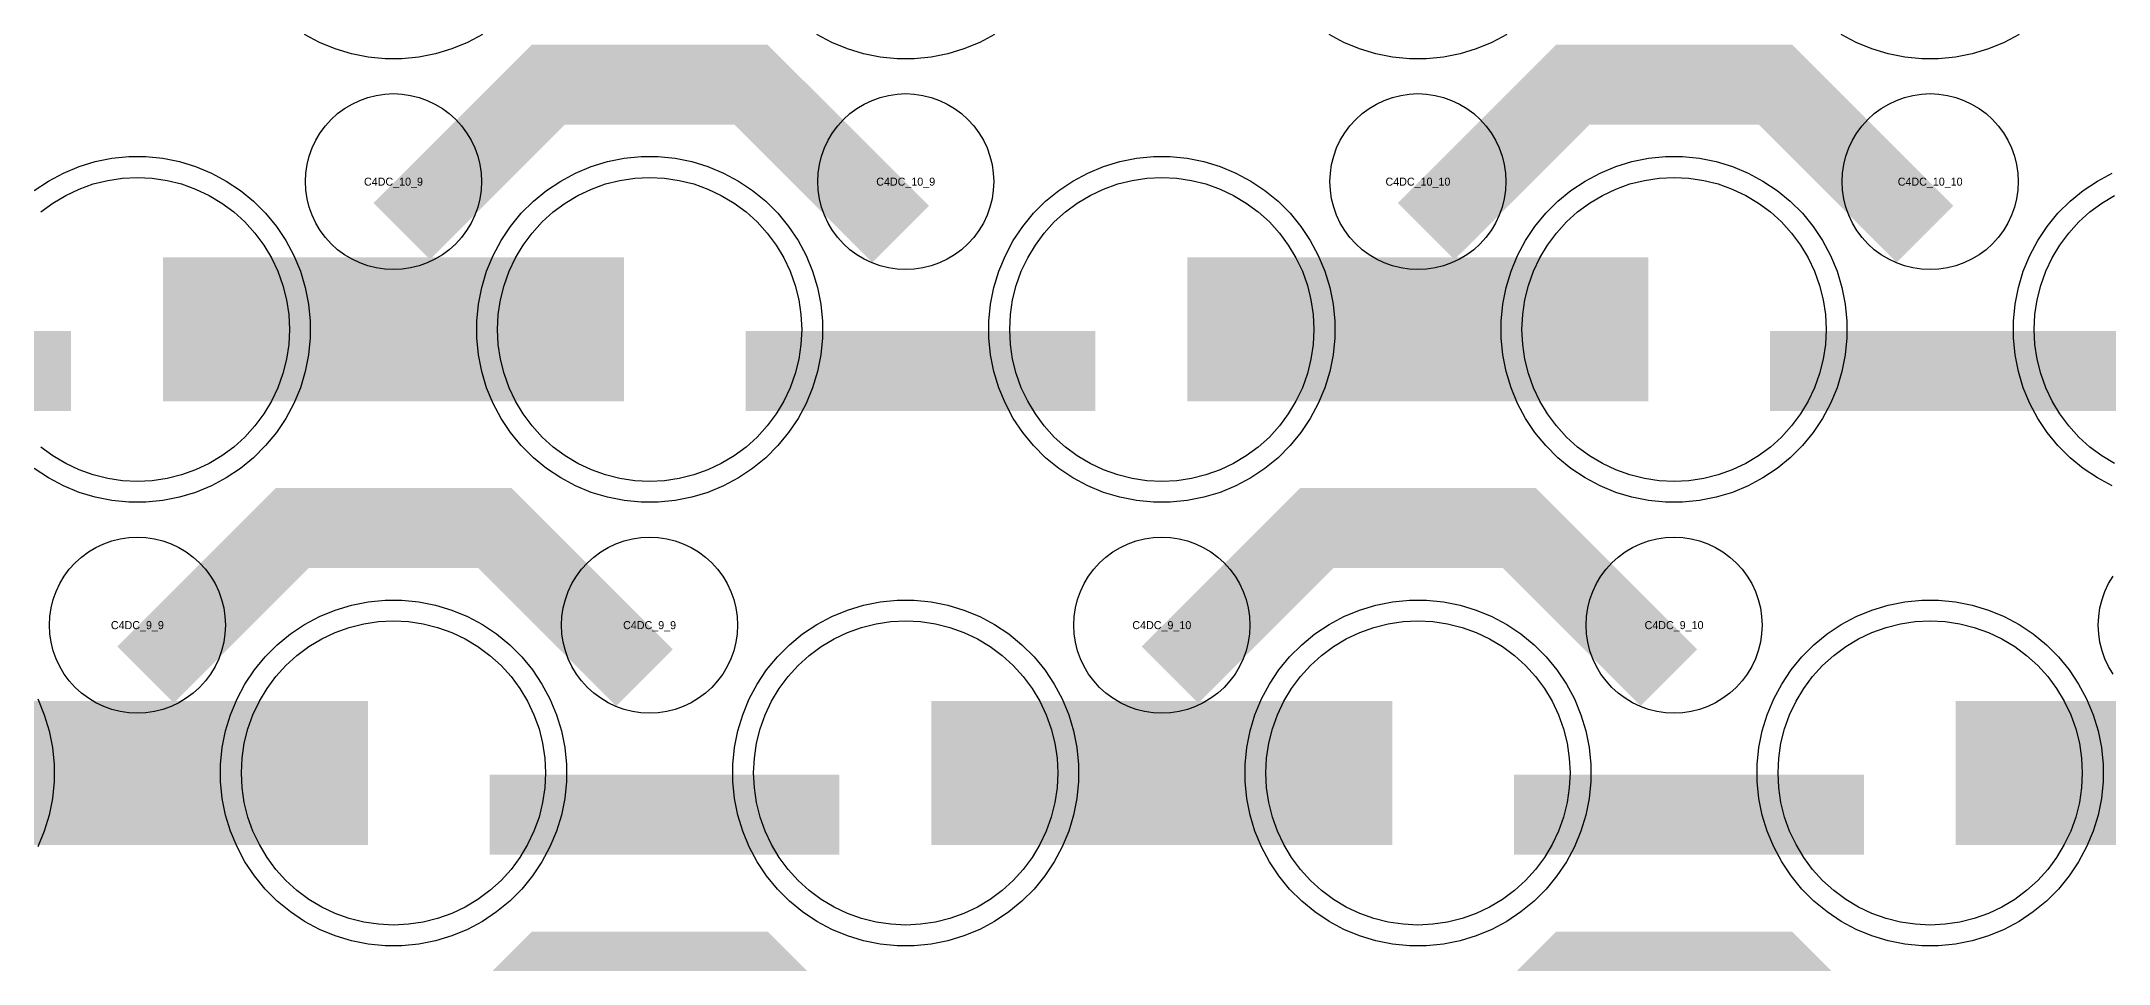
# Model space of a CAD drawing. Extents: x -11880 to 11880, y -14992 to 14992.
# Drawn here: x -9150 to -8504, y -13652 to -13364 of the extents above; entities that cross this region are included whole.
import ezdxf
from ezdxf.enums import TextEntityAlignment as Align

# ---------------------------------------------------------------- set-up
doc = ezdxf.new("R2010")
doc.units = 0
doc.header["$MEASUREMENT"] = 0
for name, color, linetype in [('GDS_775_DT_237', 138, 'CONTINUOUS'), ('RDL1_FS', 34, 'CONTINUOUS'), ('RDL_BS', 160, 'CONTINUOUS')]:
    doc.layers.add(name, color=color, linetype=linetype)

msp = doc.modelspace()

# ---------------------------------------------------------------- linework, layer by layer
at = {"layer": 'RDL1_FS'}
for points in [[(-9150.14, -13417.201), (-9146.395, -13414.423), (-9142.395, -13412.025), (-9138.181, -13410.033), (-9133.791, -13408.461), (-9129.268, -13407.329), (-9124.657, -13406.645), (-9120, -13406.416), (-9115.343, -13406.645), (-9110.732, -13407.329), (-9106.209, -13408.461), (-9101.819, -13410.033), (-9097.605, -13412.025), (-9093.605, -13414.423), (-9089.86, -13417.201), (-9086.406, -13420.331), (-9083.276, -13423.785), (-9080.498, -13427.53), (-9078.1, -13431.53), (-9076.108, -13435.744), (-9074.536, -13440.134), (-9073.404, -13444.657), (-9072.72, -13449.268), (-9072.491, -13453.925), (-9072.72, -13458.582), (-9073.404, -13463.193), (-9074.536, -13467.716), (-9076.108, -13472.106), (-9078.1, -13476.32), (-9080.498, -13480.32), (-9083.276, -13484.065), (-9086.406, -13487.519), (-9089.86, -13490.649), (-9093.605, -13493.427), (-9097.605, -13495.825), (-9101.819, -13497.817), (-9106.209, -13499.389), (-9110.732, -13500.521), (-9115.343, -13501.205), (-9120, -13501.434), (-9124.657, -13501.205), (-9129.268, -13500.521), (-9133.791, -13499.389), (-9138.181, -13497.817), (-9142.395, -13495.825), (-9146.395, -13493.427), (-9150.14, -13490.649)], [(-8502.395, -13495.825), (-8506.395, -13493.427), (-8510.14, -13490.649), (-8513.594, -13487.519), (-8516.724, -13484.065), (-8519.502, -13480.32), (-8521.9, -13476.32), (-8523.892, -13472.106), (-8525.464, -13467.716), (-8526.596, -13463.193), (-8527.28, -13458.582), (-8527.509, -13453.925), (-8527.28, -13449.268), (-8526.596, -13444.657), (-8525.464, -13440.134), (-8523.892, -13435.744), (-8521.9, -13431.53), (-8519.502, -13427.53), (-8516.724, -13423.785), (-8513.594, -13420.331), (-8510.14, -13417.201), (-8506.395, -13414.423), (-8502.395, -13412.025)]]:
    msp.add_lwpolyline(points, dxfattribs=at)
for points in [[(-8960, -13501.434), (-8964.657, -13501.205), (-8969.268, -13500.521), (-8973.791, -13499.389), (-8978.181, -13497.817), (-8982.395, -13495.825), (-8986.395, -13493.427), (-8990.14, -13490.649), (-8993.594, -13487.519), (-8996.724, -13484.065), (-8999.502, -13480.32), (-9001.9, -13476.32), (-9003.892, -13472.106), (-9005.464, -13467.716), (-9006.596, -13463.193), (-9007.28, -13458.582), (-9007.509, -13453.925), (-9007.28, -13449.268), (-9006.596, -13444.657), (-9005.464, -13440.134), (-9003.892, -13435.744), (-9001.9, -13431.53), (-8999.502, -13427.53), (-8996.724, -13423.785), (-8993.594, -13420.331), (-8990.14, -13417.201), (-8986.395, -13414.423), (-8982.395, -13412.025), (-8978.181, -13410.033), (-8973.791, -13408.461), (-8969.268, -13407.329), (-8964.657, -13406.645), (-8960, -13406.416), (-8955.343, -13406.645), (-8950.732, -13407.329), (-8946.209, -13408.461), (-8941.819, -13410.033), (-8937.605, -13412.025), (-8933.605, -13414.423), (-8929.86, -13417.201), (-8926.406, -13420.331), (-8923.276, -13423.785), (-8920.498, -13427.53), (-8918.1, -13431.53), (-8916.108, -13435.744), (-8914.536, -13440.134), (-8913.404, -13444.657), (-8912.72, -13449.268), (-8912.491, -13453.925), (-8912.72, -13458.582), (-8913.404, -13463.193), (-8914.536, -13467.716), (-8916.108, -13472.106), (-8918.1, -13476.32), (-8920.498, -13480.32), (-8923.276, -13484.065), (-8926.406, -13487.519), (-8929.86, -13490.649), (-8933.605, -13493.427), (-8937.605, -13495.825), (-8941.819, -13497.817), (-8946.209, -13499.389), (-8950.732, -13500.521), (-8955.343, -13501.205)], [(-8800, -13501.434), (-8804.657, -13501.205), (-8809.268, -13500.521), (-8813.791, -13499.389), (-8818.181, -13497.817), (-8822.395, -13495.825), (-8826.395, -13493.427), (-8830.14, -13490.649), (-8833.594, -13487.519), (-8836.724, -13484.065), (-8839.502, -13480.32), (-8841.9, -13476.32), (-8843.892, -13472.106), (-8845.464, -13467.716), (-8846.596, -13463.193), (-8847.28, -13458.582), (-8847.509, -13453.925), (-8847.28, -13449.268), (-8846.596, -13444.657), (-8845.464, -13440.134), (-8843.892, -13435.744), (-8841.9, -13431.53), (-8839.502, -13427.53), (-8836.724, -13423.785), (-8833.594, -13420.331), (-8830.14, -13417.201), (-8826.395, -13414.423), (-8822.395, -13412.025), (-8818.181, -13410.033), (-8813.791, -13408.461), (-8809.268, -13407.329), (-8804.657, -13406.645), (-8800, -13406.416), (-8795.343, -13406.645), (-8790.732, -13407.329), (-8786.209, -13408.461), (-8781.819, -13410.033), (-8777.605, -13412.025), (-8773.605, -13414.423), (-8769.86, -13417.201), (-8766.406, -13420.331), (-8763.276, -13423.785), (-8760.498, -13427.53), (-8758.1, -13431.53), (-8756.108, -13435.744), (-8754.536, -13440.134), (-8753.404, -13444.657), (-8752.72, -13449.268), (-8752.491, -13453.925), (-8752.72, -13458.582), (-8753.404, -13463.193), (-8754.536, -13467.716), (-8756.108, -13472.106), (-8758.1, -13476.32), (-8760.498, -13480.32), (-8763.276, -13484.065), (-8766.406, -13487.519), (-8769.86, -13490.649), (-8773.605, -13493.427), (-8777.605, -13495.825), (-8781.819, -13497.817), (-8786.209, -13499.389), (-8790.732, -13500.521), (-8795.343, -13501.205)], [(-8640, -13501.434), (-8644.657, -13501.205), (-8649.268, -13500.521), (-8653.791, -13499.389), (-8658.181, -13497.817), (-8662.395, -13495.825), (-8666.395, -13493.427), (-8670.14, -13490.649), (-8673.594, -13487.519), (-8676.724, -13484.065), (-8679.502, -13480.32), (-8681.9, -13476.32), (-8683.892, -13472.106), (-8685.464, -13467.716), (-8686.596, -13463.193), (-8687.28, -13458.582), (-8687.509, -13453.925), (-8687.28, -13449.268), (-8686.596, -13444.657), (-8685.464, -13440.134), (-8683.892, -13435.744), (-8681.9, -13431.53), (-8679.502, -13427.53), (-8676.724, -13423.785), (-8673.594, -13420.331), (-8670.14, -13417.201), (-8666.395, -13414.423), (-8662.395, -13412.025), (-8658.181, -13410.033), (-8653.791, -13408.461), (-8649.268, -13407.329), (-8644.657, -13406.645), (-8640, -13406.416), (-8635.343, -13406.645), (-8630.732, -13407.329), (-8626.209, -13408.461), (-8621.819, -13410.033), (-8617.605, -13412.025), (-8613.605, -13414.423), (-8609.86, -13417.201), (-8606.406, -13420.331), (-8603.276, -13423.785), (-8600.498, -13427.53), (-8598.1, -13431.53), (-8596.108, -13435.744), (-8594.536, -13440.134), (-8593.404, -13444.657), (-8592.72, -13449.268), (-8592.491, -13453.925), (-8592.72, -13458.582), (-8593.404, -13463.193), (-8594.536, -13467.716), (-8596.108, -13472.106), (-8598.1, -13476.32), (-8600.498, -13480.32), (-8603.276, -13484.065), (-8606.406, -13487.519), (-8609.86, -13490.649), (-8613.605, -13493.427), (-8617.605, -13495.825), (-8621.819, -13497.817), (-8626.209, -13499.389), (-8630.732, -13500.521), (-8635.343, -13501.205)]]:
    msp.add_lwpolyline(points, close=True, dxfattribs=at)
for points in [[(-9111.998, -13453.925, 45, 45, 0), (-9039.998, -13453.925, 45, 45, 0)], [(-9039.998, -13453.925, 45, 45, 0), (-8967.998, -13453.925, 45, 45, 0)], [(-8791.998, -13453.925, 45, 45, 0), (-8719.998, -13453.925, 45, 45, 0)], [(-8719.998, -13453.925, 45, 45, 0), (-8647.998, -13453.925, 45, 45, 0)]]:
    msp.add_lwpolyline(points, format="xyseb", dxfattribs=at)
at = {"layer": 'RDL1_FS', "color": 241, "true_color": 0xf7abae}
for points in [[(-9040, -13639.994), (-9044.657, -13639.765), (-9049.268, -13639.081), (-9053.791, -13637.949), (-9058.181, -13636.377), (-9062.395, -13634.385), (-9066.395, -13631.987), (-9070.14, -13629.209), (-9073.594, -13626.079), (-9076.724, -13622.625), (-9079.502, -13618.88), (-9081.9, -13614.88), (-9083.892, -13610.666), (-9085.464, -13606.276), (-9086.596, -13601.753), (-9087.28, -13597.142), (-9087.509, -13592.485), (-9087.28, -13587.828), (-9086.596, -13583.217), (-9085.464, -13578.694), (-9083.892, -13574.304), (-9081.9, -13570.09), (-9079.502, -13566.09), (-9076.724, -13562.345), (-9073.594, -13558.891), (-9070.14, -13555.761), (-9066.395, -13552.983), (-9062.395, -13550.585), (-9058.181, -13548.593), (-9053.791, -13547.021), (-9049.268, -13545.889), (-9044.657, -13545.205), (-9040, -13544.976), (-9035.343, -13545.205), (-9030.732, -13545.889), (-9026.209, -13547.021), (-9021.819, -13548.593), (-9017.605, -13550.585), (-9013.605, -13552.983), (-9009.86, -13555.761), (-9006.406, -13558.891), (-9003.276, -13562.345), (-9000.498, -13566.09), (-8998.1, -13570.09), (-8996.108, -13574.304), (-8994.536, -13578.694), (-8993.404, -13583.217), (-8992.72, -13587.828), (-8992.491, -13592.485), (-8992.72, -13597.142), (-8993.404, -13601.753), (-8994.536, -13606.276), (-8996.108, -13610.666), (-8998.1, -13614.88), (-9000.498, -13618.88), (-9003.276, -13622.625), (-9006.406, -13626.079), (-9009.86, -13629.209), (-9013.605, -13631.987), (-9017.605, -13634.385), (-9021.819, -13636.377), (-9026.209, -13637.949), (-9030.732, -13639.081), (-9035.343, -13639.765)], [(-8880, -13639.994), (-8884.657, -13639.765), (-8889.268, -13639.081), (-8893.791, -13637.949), (-8898.181, -13636.377), (-8902.395, -13634.385), (-8906.395, -13631.987), (-8910.14, -13629.209), (-8913.594, -13626.079), (-8916.724, -13622.625), (-8919.502, -13618.88), (-8921.9, -13614.88), (-8923.892, -13610.666), (-8925.464, -13606.276), (-8926.596, -13601.753), (-8927.28, -13597.142), (-8927.509, -13592.485), (-8927.28, -13587.828), (-8926.596, -13583.217), (-8925.464, -13578.694), (-8923.892, -13574.304), (-8921.9, -13570.09), (-8919.502, -13566.09), (-8916.724, -13562.345), (-8913.594, -13558.891), (-8910.14, -13555.761), (-8906.395, -13552.983), (-8902.395, -13550.585), (-8898.181, -13548.593), (-8893.791, -13547.021), (-8889.268, -13545.889), (-8884.657, -13545.205), (-8880, -13544.976), (-8875.343, -13545.205), (-8870.732, -13545.889), (-8866.209, -13547.021), (-8861.819, -13548.593), (-8857.605, -13550.585), (-8853.605, -13552.983), (-8849.86, -13555.761), (-8846.406, -13558.891), (-8843.276, -13562.345), (-8840.498, -13566.09), (-8838.1, -13570.09), (-8836.108, -13574.304), (-8834.536, -13578.694), (-8833.404, -13583.217), (-8832.72, -13587.828), (-8832.491, -13592.485), (-8832.72, -13597.142), (-8833.404, -13601.753), (-8834.536, -13606.276), (-8836.108, -13610.666), (-8838.1, -13614.88), (-8840.498, -13618.88), (-8843.276, -13622.625), (-8846.406, -13626.079), (-8849.86, -13629.209), (-8853.605, -13631.987), (-8857.605, -13634.385), (-8861.819, -13636.377), (-8866.209, -13637.949), (-8870.732, -13639.081), (-8875.343, -13639.765)], [(-8720, -13639.994), (-8724.657, -13639.765), (-8729.268, -13639.081), (-8733.791, -13637.949), (-8738.181, -13636.377), (-8742.395, -13634.385), (-8746.395, -13631.987), (-8750.14, -13629.209), (-8753.594, -13626.079), (-8756.724, -13622.625), (-8759.502, -13618.88), (-8761.9, -13614.88), (-8763.892, -13610.666), (-8765.464, -13606.276), (-8766.596, -13601.753), (-8767.28, -13597.142), (-8767.509, -13592.485), (-8767.28, -13587.828), (-8766.596, -13583.217), (-8765.464, -13578.694), (-8763.892, -13574.304), (-8761.9, -13570.09), (-8759.502, -13566.09), (-8756.724, -13562.345), (-8753.594, -13558.891), (-8750.14, -13555.761), (-8746.395, -13552.983), (-8742.395, -13550.585), (-8738.181, -13548.593), (-8733.791, -13547.021), (-8729.268, -13545.889), (-8724.657, -13545.205), (-8720, -13544.976), (-8715.343, -13545.205), (-8710.732, -13545.889), (-8706.209, -13547.021), (-8701.819, -13548.593), (-8697.605, -13550.585), (-8693.605, -13552.983), (-8689.86, -13555.761), (-8686.406, -13558.891), (-8683.276, -13562.345), (-8680.498, -13566.09), (-8678.1, -13570.09), (-8676.108, -13574.304), (-8674.536, -13578.694), (-8673.404, -13583.217), (-8672.72, -13587.828), (-8672.491, -13592.485), (-8672.72, -13597.142), (-8673.404, -13601.753), (-8674.536, -13606.276), (-8676.108, -13610.666), (-8678.1, -13614.88), (-8680.498, -13618.88), (-8683.276, -13622.625), (-8686.406, -13626.079), (-8689.86, -13629.209), (-8693.605, -13631.987), (-8697.605, -13634.385), (-8701.819, -13636.377), (-8706.209, -13637.949), (-8710.732, -13639.081), (-8715.343, -13639.765)], [(-8560, -13639.994), (-8564.657, -13639.765), (-8569.268, -13639.081), (-8573.791, -13637.949), (-8578.181, -13636.377), (-8582.395, -13634.385), (-8586.395, -13631.987), (-8590.14, -13629.209), (-8593.594, -13626.079), (-8596.724, -13622.625), (-8599.502, -13618.88), (-8601.9, -13614.88), (-8603.892, -13610.666), (-8605.464, -13606.276), (-8606.596, -13601.753), (-8607.28, -13597.142), (-8607.509, -13592.485), (-8607.28, -13587.828), (-8606.596, -13583.217), (-8605.464, -13578.694), (-8603.892, -13574.304), (-8601.9, -13570.09), (-8599.502, -13566.09), (-8596.724, -13562.345), (-8593.594, -13558.891), (-8590.14, -13555.761), (-8586.395, -13552.983), (-8582.395, -13550.585), (-8578.181, -13548.593), (-8573.791, -13547.021), (-8569.268, -13545.889), (-8564.657, -13545.205), (-8560, -13544.976), (-8555.343, -13545.205), (-8550.732, -13545.889), (-8546.209, -13547.021), (-8541.819, -13548.593), (-8537.605, -13550.585), (-8533.605, -13552.983), (-8529.86, -13555.761), (-8526.406, -13558.891), (-8523.276, -13562.345), (-8520.498, -13566.09), (-8518.1, -13570.09), (-8516.108, -13574.304), (-8514.536, -13578.694), (-8513.404, -13583.217), (-8512.72, -13587.828), (-8512.491, -13592.485), (-8512.72, -13597.142), (-8513.404, -13601.753), (-8514.536, -13606.276), (-8516.108, -13610.666), (-8518.1, -13614.88), (-8520.498, -13618.88), (-8523.276, -13622.625), (-8526.406, -13626.079), (-8529.86, -13629.209), (-8533.605, -13631.987), (-8537.605, -13634.385), (-8541.819, -13636.377), (-8546.209, -13637.949), (-8550.732, -13639.081), (-8555.343, -13639.765)]]:
    msp.add_lwpolyline(points, close=True, dxfattribs=at)
for points in [[(-9191.998, -13592.485, 45, 45, 0), (-9119.998, -13592.485, 45, 45, 0)], [(-9119.998, -13592.485, 45, 45, 0), (-9047.998, -13592.485, 45, 45, 0)], [(-8871.998, -13592.485, 45, 45, 0), (-8799.998, -13592.485, 45, 45, 0)], [(-8799.998, -13592.485, 45, 45, 0), (-8727.998, -13592.485, 45, 45, 0)], [(-8551.998, -13592.485, 45, 45, 0), (-8479.998, -13592.485, 45, 45, 0)]]:
    msp.add_lwpolyline(points, format="xyseb", dxfattribs=at)
at = {"layer": 'RDL_BS'}
for points in [[(-9012.223, -13361.743), (-9016.885, -13364.235), (-9021.795, -13366.266), (-9026.835, -13367.797), (-9032.062, -13368.843), (-9037.356, -13369.36), (-9042.644, -13369.36), (-9047.938, -13368.843), (-9053.165, -13367.797), (-9058.205, -13366.266), (-9063.115, -13364.235), (-9067.777, -13361.743)], [(-8852.223, -13361.743), (-8856.885, -13364.235), (-8861.795, -13366.266), (-8866.835, -13367.797), (-8872.062, -13368.843), (-8877.356, -13369.36), (-8882.644, -13369.36), (-8887.938, -13368.843), (-8893.165, -13367.797), (-8898.205, -13366.266), (-8903.115, -13364.235), (-8907.777, -13361.743)], [(-8692.223, -13361.743), (-8696.885, -13364.235), (-8701.795, -13366.266), (-8706.835, -13367.797), (-8712.062, -13368.843), (-8717.356, -13369.36), (-8722.644, -13369.36), (-8727.938, -13368.843), (-8733.165, -13367.797), (-8738.205, -13366.266), (-8743.115, -13364.235), (-8747.777, -13361.743)], [(-8532.223, -13361.743), (-8536.885, -13364.235), (-8541.795, -13366.266), (-8546.835, -13367.797), (-8552.062, -13368.843), (-8557.356, -13369.36), (-8562.644, -13369.36), (-8567.938, -13368.843), (-8573.165, -13367.797), (-8578.205, -13366.266), (-8583.115, -13364.235), (-8587.777, -13361.743)], [(-9152.191, -13410.489), (-9147.777, -13407.542), (-9143.115, -13405.05), (-9138.205, -13403.019), (-9133.165, -13401.488), (-9127.938, -13400.442), (-9122.644, -13399.925), (-9117.356, -13399.925), (-9112.062, -13400.442), (-9106.835, -13401.488), (-9101.795, -13403.019), (-9096.885, -13405.05), (-9092.223, -13407.542), (-9087.809, -13410.489), (-9083.708, -13413.851), (-9079.926, -13417.633), (-9076.564, -13421.734), (-9073.617, -13426.148), (-9071.125, -13430.81), (-9069.094, -13435.72), (-9067.563, -13440.76), (-9066.517, -13445.987), (-9066, -13451.281), (-9066, -13456.569), (-9066.517, -13461.863), (-9067.563, -13467.09), (-9069.094, -13472.13), (-9071.125, -13477.04), (-9073.617, -13481.702), (-9076.564, -13486.116), (-9079.926, -13490.217), (-9083.708, -13493.999), (-9087.809, -13497.361), (-9092.223, -13500.308), (-9096.885, -13502.8), (-9101.795, -13504.831), (-9106.835, -13506.362), (-9112.062, -13507.408), (-9117.356, -13507.925), (-9122.644, -13507.925), (-9127.938, -13507.408), (-9133.165, -13506.362), (-9138.205, -13504.831), (-9143.115, -13502.8), (-9147.777, -13500.308), (-9152.191, -13497.361)], [(-8503.115, -13502.8), (-8507.777, -13500.308), (-8512.191, -13497.361), (-8516.292, -13493.999), (-8520.074, -13490.217), (-8523.436, -13486.116), (-8526.383, -13481.702), (-8528.875, -13477.04), (-8530.906, -13472.13), (-8532.437, -13467.09), (-8533.483, -13461.863), (-8534, -13456.569), (-8534, -13451.281), (-8533.483, -13445.987), (-8532.437, -13440.76), (-8530.906, -13435.72), (-8528.875, -13430.81), (-8526.383, -13426.148), (-8523.436, -13421.734), (-8520.074, -13417.633), (-8516.292, -13413.851), (-8512.191, -13410.489), (-8507.777, -13407.542), (-8503.115, -13405.05)], [(-8502.857, -13561.577), (-8504.25, -13559.253), (-8505.402, -13556.816), (-8506.309, -13554.281), (-8506.966, -13551.662), (-8507.362, -13548.99), (-8507.494, -13546.297), (-8507.362, -13543.604), (-8506.966, -13540.932), (-8506.309, -13538.313), (-8505.402, -13535.778), (-8504.25, -13533.341), (-8502.857, -13531.017)]]:
    msp.add_lwpolyline(points, dxfattribs=at)
for points in [[(-9037.438, -13423.239, 25, 25, 0), (-8991.623, -13377.424, 25, 25, 0), (-8958.07, -13377.424, 25, 25, 0)], [(-8881.599, -13424.138, 25, 25, 0), (-8928.313, -13377.424, 25, 25, 0), (-8958.071, -13377.424, 25, 25, 0)], [(-8717.438, -13423.239, 25, 25, 0), (-8671.623, -13377.424, 25, 25, 0), (-8638.07, -13377.424, 25, 25, 0)], [(-8561.599, -13424.138, 25, 25, 0), (-8608.313, -13377.424, 25, 25, 0), (-8638.071, -13377.424, 25, 25, 0)], [(-9249.984, -13466.938, 25, 25, 0), (-9140.719, -13466.938, 25, 25, 0)], [(-8929.984, -13466.938, 25, 25, 0), (-8820.719, -13466.938, 25, 25, 0)], [(-8609.984, -13466.938, 25, 25, 0), (-8500.719, -13466.938, 25, 25, 0)], [(-9117.438, -13561.799, 25, 25, 0), (-9071.623, -13515.984, 25, 25, 0), (-9038.07, -13515.984, 25, 25, 0)], [(-8961.599, -13562.698, 25, 25, 0), (-9008.313, -13515.984, 25, 25, 0), (-9038.071, -13515.984, 25, 25, 0)], [(-8797.438, -13561.799, 25, 25, 0), (-8751.623, -13515.984, 25, 25, 0), (-8718.07, -13515.984, 25, 25, 0)], [(-8641.599, -13562.698, 25, 25, 0), (-8688.313, -13515.984, 25, 25, 0), (-8718.071, -13515.984, 25, 25, 0)], [(-9037.438, -13700.364, 25, 25, 0), (-8991.623, -13654.549, 25, 25, 0), (-8958.07, -13654.549, 25, 25, 0)], [(-8881.599, -13701.263, 25, 25, 0), (-8928.313, -13654.549, 25, 25, 0), (-8958.071, -13654.549, 25, 25, 0)], [(-8717.438, -13700.364, 25, 25, 0), (-8671.623, -13654.549, 25, 25, 0), (-8638.07, -13654.549, 25, 25, 0)], [(-8561.599, -13701.263, 25, 25, 0), (-8608.313, -13654.549, 25, 25, 0), (-8638.071, -13654.549, 25, 25, 0)]]:
    msp.add_lwpolyline(points, format="xyseb", dxfattribs=at)
for points in [[(-9040, -13435.231), (-9042.693, -13435.099), (-9045.365, -13434.703), (-9047.984, -13434.046), (-9050.519, -13433.139), (-9052.956, -13431.987), (-9055.28, -13430.594), (-9057.443, -13428.991), (-9059.442, -13427.179), (-9061.254, -13425.18), (-9062.857, -13423.017), (-9064.25, -13420.693), (-9065.402, -13418.256), (-9066.309, -13415.721), (-9066.966, -13413.102), (-9067.362, -13410.43), (-9067.494, -13407.737), (-9067.362, -13405.044), (-9066.966, -13402.372), (-9066.309, -13399.753), (-9065.402, -13397.218), (-9064.25, -13394.781), (-9062.857, -13392.457), (-9061.254, -13390.294), (-9059.442, -13388.295), (-9057.443, -13386.483), (-9055.28, -13384.88), (-9052.956, -13383.487), (-9050.519, -13382.335), (-9047.984, -13381.428), (-9045.365, -13380.771), (-9042.693, -13380.375), (-9040, -13380.243), (-9037.307, -13380.375), (-9034.635, -13380.771), (-9032.016, -13381.428), (-9029.481, -13382.335), (-9027.044, -13383.487), (-9024.72, -13384.88), (-9022.557, -13386.483), (-9020.558, -13388.295), (-9018.746, -13390.294), (-9017.143, -13392.457), (-9015.75, -13394.781), (-9014.598, -13397.218), (-9013.691, -13399.753), (-9013.034, -13402.372), (-9012.638, -13405.044), (-9012.506, -13407.737), (-9012.638, -13410.43), (-9013.034, -13413.102), (-9013.691, -13415.721), (-9014.598, -13418.256), (-9015.75, -13420.693), (-9017.143, -13423.017), (-9018.746, -13425.18), (-9020.558, -13427.179), (-9022.557, -13428.991), (-9024.72, -13430.594), (-9027.044, -13431.987), (-9029.481, -13433.139), (-9032.016, -13434.046), (-9034.635, -13434.703), (-9037.307, -13435.099)], [(-8880, -13435.231), (-8882.693, -13435.099), (-8885.365, -13434.703), (-8887.984, -13434.046), (-8890.519, -13433.139), (-8892.956, -13431.987), (-8895.28, -13430.594), (-8897.443, -13428.991), (-8899.442, -13427.179), (-8901.254, -13425.18), (-8902.857, -13423.017), (-8904.25, -13420.693), (-8905.402, -13418.256), (-8906.309, -13415.721), (-8906.966, -13413.102), (-8907.362, -13410.43), (-8907.494, -13407.737), (-8907.362, -13405.044), (-8906.966, -13402.372), (-8906.309, -13399.753), (-8905.402, -13397.218), (-8904.25, -13394.781), (-8902.857, -13392.457), (-8901.254, -13390.294), (-8899.442, -13388.295), (-8897.443, -13386.483), (-8895.28, -13384.88), (-8892.956, -13383.487), (-8890.519, -13382.335), (-8887.984, -13381.428), (-8885.365, -13380.771), (-8882.693, -13380.375), (-8880, -13380.243), (-8877.307, -13380.375), (-8874.635, -13380.771), (-8872.016, -13381.428), (-8869.481, -13382.335), (-8867.044, -13383.487), (-8864.72, -13384.88), (-8862.557, -13386.483), (-8860.558, -13388.295), (-8858.746, -13390.294), (-8857.143, -13392.457), (-8855.75, -13394.781), (-8854.598, -13397.218), (-8853.691, -13399.753), (-8853.034, -13402.372), (-8852.638, -13405.044), (-8852.506, -13407.737), (-8852.638, -13410.43), (-8853.034, -13413.102), (-8853.691, -13415.721), (-8854.598, -13418.256), (-8855.75, -13420.693), (-8857.143, -13423.017), (-8858.746, -13425.18), (-8860.558, -13427.179), (-8862.557, -13428.991), (-8864.72, -13430.594), (-8867.044, -13431.987), (-8869.481, -13433.139), (-8872.016, -13434.046), (-8874.635, -13434.703), (-8877.307, -13435.099)], [(-8720, -13435.231), (-8722.693, -13435.099), (-8725.365, -13434.703), (-8727.984, -13434.046), (-8730.519, -13433.139), (-8732.956, -13431.987), (-8735.28, -13430.594), (-8737.443, -13428.991), (-8739.442, -13427.179), (-8741.254, -13425.18), (-8742.857, -13423.017), (-8744.25, -13420.693), (-8745.402, -13418.256), (-8746.309, -13415.721), (-8746.966, -13413.102), (-8747.362, -13410.43), (-8747.494, -13407.737), (-8747.362, -13405.044), (-8746.966, -13402.372), (-8746.309, -13399.753), (-8745.402, -13397.218), (-8744.25, -13394.781), (-8742.857, -13392.457), (-8741.254, -13390.294), (-8739.442, -13388.295), (-8737.443, -13386.483), (-8735.28, -13384.88), (-8732.956, -13383.487), (-8730.519, -13382.335), (-8727.984, -13381.428), (-8725.365, -13380.771), (-8722.693, -13380.375), (-8720, -13380.243), (-8717.307, -13380.375), (-8714.635, -13380.771), (-8712.016, -13381.428), (-8709.481, -13382.335), (-8707.044, -13383.487), (-8704.72, -13384.88), (-8702.557, -13386.483), (-8700.558, -13388.295), (-8698.746, -13390.294), (-8697.143, -13392.457), (-8695.75, -13394.781), (-8694.598, -13397.218), (-8693.691, -13399.753), (-8693.034, -13402.372), (-8692.638, -13405.044), (-8692.506, -13407.737), (-8692.638, -13410.43), (-8693.034, -13413.102), (-8693.691, -13415.721), (-8694.598, -13418.256), (-8695.75, -13420.693), (-8697.143, -13423.017), (-8698.746, -13425.18), (-8700.558, -13427.179), (-8702.557, -13428.991), (-8704.72, -13430.594), (-8707.044, -13431.987), (-8709.481, -13433.139), (-8712.016, -13434.046), (-8714.635, -13434.703), (-8717.307, -13435.099)], [(-8560, -13435.231), (-8562.693, -13435.099), (-8565.365, -13434.703), (-8567.984, -13434.046), (-8570.519, -13433.139), (-8572.956, -13431.987), (-8575.28, -13430.594), (-8577.443, -13428.991), (-8579.442, -13427.179), (-8581.254, -13425.18), (-8582.857, -13423.017), (-8584.25, -13420.693), (-8585.402, -13418.256), (-8586.309, -13415.721), (-8586.966, -13413.102), (-8587.362, -13410.43), (-8587.494, -13407.737), (-8587.362, -13405.044), (-8586.966, -13402.372), (-8586.309, -13399.753), (-8585.402, -13397.218), (-8584.25, -13394.781), (-8582.857, -13392.457), (-8581.254, -13390.294), (-8579.442, -13388.295), (-8577.443, -13386.483), (-8575.28, -13384.88), (-8572.956, -13383.487), (-8570.519, -13382.335), (-8567.984, -13381.428), (-8565.365, -13380.771), (-8562.693, -13380.375), (-8560, -13380.243), (-8557.307, -13380.375), (-8554.635, -13380.771), (-8552.016, -13381.428), (-8549.481, -13382.335), (-8547.044, -13383.487), (-8544.72, -13384.88), (-8542.557, -13386.483), (-8540.558, -13388.295), (-8538.746, -13390.294), (-8537.143, -13392.457), (-8535.75, -13394.781), (-8534.598, -13397.218), (-8533.691, -13399.753), (-8533.034, -13402.372), (-8532.638, -13405.044), (-8532.506, -13407.737), (-8532.638, -13410.43), (-8533.034, -13413.102), (-8533.691, -13415.721), (-8534.598, -13418.256), (-8535.75, -13420.693), (-8537.143, -13423.017), (-8538.746, -13425.18), (-8540.558, -13427.179), (-8542.557, -13428.991), (-8544.72, -13430.594), (-8547.044, -13431.987), (-8549.481, -13433.139), (-8552.016, -13434.046), (-8554.635, -13434.703), (-8557.307, -13435.099)], [(-8962.644, -13507.925), (-8967.938, -13507.408), (-8973.165, -13506.362), (-8978.205, -13504.831), (-8983.115, -13502.8), (-8987.777, -13500.308), (-8992.191, -13497.361), (-8996.292, -13493.999), (-9000.074, -13490.217), (-9003.436, -13486.116), (-9006.383, -13481.702), (-9008.875, -13477.04), (-9010.906, -13472.13), (-9012.437, -13467.09), (-9013.483, -13461.863), (-9014, -13456.569), (-9014, -13451.281), (-9013.483, -13445.987), (-9012.437, -13440.76), (-9010.906, -13435.72), (-9008.875, -13430.81), (-9006.383, -13426.148), (-9003.436, -13421.734), (-9000.074, -13417.633), (-8996.292, -13413.851), (-8992.191, -13410.489), (-8987.777, -13407.542), (-8983.115, -13405.05), (-8978.205, -13403.019), (-8973.165, -13401.488), (-8967.938, -13400.442), (-8962.644, -13399.925), (-8957.356, -13399.925), (-8952.062, -13400.442), (-8946.835, -13401.488), (-8941.795, -13403.019), (-8936.885, -13405.05), (-8932.223, -13407.542), (-8927.809, -13410.489), (-8923.708, -13413.851), (-8919.926, -13417.633), (-8916.564, -13421.734), (-8913.617, -13426.148), (-8911.125, -13430.81), (-8909.094, -13435.72), (-8907.563, -13440.76), (-8906.517, -13445.987), (-8906, -13451.281), (-8906, -13456.569), (-8906.517, -13461.863), (-8907.563, -13467.09), (-8909.094, -13472.13), (-8911.125, -13477.04), (-8913.617, -13481.702), (-8916.564, -13486.116), (-8919.926, -13490.217), (-8923.708, -13493.999), (-8927.809, -13497.361), (-8932.223, -13500.308), (-8936.885, -13502.8), (-8941.795, -13504.831), (-8946.835, -13506.362), (-8952.062, -13507.408), (-8957.356, -13507.925)], [(-8802.644, -13507.925), (-8807.938, -13507.408), (-8813.165, -13506.362), (-8818.205, -13504.831), (-8823.115, -13502.8), (-8827.777, -13500.308), (-8832.191, -13497.361), (-8836.292, -13493.999), (-8840.074, -13490.217), (-8843.436, -13486.116), (-8846.383, -13481.702), (-8848.875, -13477.04), (-8850.906, -13472.13), (-8852.437, -13467.09), (-8853.483, -13461.863), (-8854, -13456.569), (-8854, -13451.281), (-8853.483, -13445.987), (-8852.437, -13440.76), (-8850.906, -13435.72), (-8848.875, -13430.81), (-8846.383, -13426.148), (-8843.436, -13421.734), (-8840.074, -13417.633), (-8836.292, -13413.851), (-8832.191, -13410.489), (-8827.777, -13407.542), (-8823.115, -13405.05), (-8818.205, -13403.019), (-8813.165, -13401.488), (-8807.938, -13400.442), (-8802.644, -13399.925), (-8797.356, -13399.925), (-8792.062, -13400.442), (-8786.835, -13401.488), (-8781.795, -13403.019), (-8776.885, -13405.05), (-8772.223, -13407.542), (-8767.809, -13410.489), (-8763.708, -13413.851), (-8759.926, -13417.633), (-8756.564, -13421.734), (-8753.617, -13426.148), (-8751.125, -13430.81), (-8749.094, -13435.72), (-8747.563, -13440.76), (-8746.517, -13445.987), (-8746, -13451.281), (-8746, -13456.569), (-8746.517, -13461.863), (-8747.563, -13467.09), (-8749.094, -13472.13), (-8751.125, -13477.04), (-8753.617, -13481.702), (-8756.564, -13486.116), (-8759.926, -13490.217), (-8763.708, -13493.999), (-8767.809, -13497.361), (-8772.223, -13500.308), (-8776.885, -13502.8), (-8781.795, -13504.831), (-8786.835, -13506.362), (-8792.062, -13507.408), (-8797.356, -13507.925)], [(-8642.644, -13507.925), (-8647.938, -13507.408), (-8653.165, -13506.362), (-8658.205, -13504.831), (-8663.115, -13502.8), (-8667.777, -13500.308), (-8672.191, -13497.361), (-8676.292, -13493.999), (-8680.074, -13490.217), (-8683.436, -13486.116), (-8686.383, -13481.702), (-8688.875, -13477.04), (-8690.906, -13472.13), (-8692.437, -13467.09), (-8693.483, -13461.863), (-8694, -13456.569), (-8694, -13451.281), (-8693.483, -13445.987), (-8692.437, -13440.76), (-8690.906, -13435.72), (-8688.875, -13430.81), (-8686.383, -13426.148), (-8683.436, -13421.734), (-8680.074, -13417.633), (-8676.292, -13413.851), (-8672.191, -13410.489), (-8667.777, -13407.542), (-8663.115, -13405.05), (-8658.205, -13403.019), (-8653.165, -13401.488), (-8647.938, -13400.442), (-8642.644, -13399.925), (-8637.356, -13399.925), (-8632.062, -13400.442), (-8626.835, -13401.488), (-8621.795, -13403.019), (-8616.885, -13405.05), (-8612.223, -13407.542), (-8607.809, -13410.489), (-8603.708, -13413.851), (-8599.926, -13417.633), (-8596.564, -13421.734), (-8593.617, -13426.148), (-8591.125, -13430.81), (-8589.094, -13435.72), (-8587.563, -13440.76), (-8586.517, -13445.987), (-8586, -13451.281), (-8586, -13456.569), (-8586.517, -13461.863), (-8587.563, -13467.09), (-8589.094, -13472.13), (-8591.125, -13477.04), (-8593.617, -13481.702), (-8596.564, -13486.116), (-8599.926, -13490.217), (-8603.708, -13493.999), (-8607.809, -13497.361), (-8612.223, -13500.308), (-8616.885, -13502.8), (-8621.795, -13504.831), (-8626.835, -13506.362), (-8632.062, -13507.408), (-8637.356, -13507.925)], [(-9120, -13573.791), (-9122.693, -13573.659), (-9125.365, -13573.263), (-9127.984, -13572.606), (-9130.519, -13571.699), (-9132.956, -13570.547), (-9135.28, -13569.154), (-9137.443, -13567.551), (-9139.442, -13565.739), (-9141.254, -13563.74), (-9142.857, -13561.577), (-9144.25, -13559.253), (-9145.402, -13556.816), (-9146.309, -13554.281), (-9146.966, -13551.662), (-9147.362, -13548.99), (-9147.494, -13546.297), (-9147.362, -13543.604), (-9146.966, -13540.932), (-9146.309, -13538.313), (-9145.402, -13535.778), (-9144.25, -13533.341), (-9142.857, -13531.017), (-9141.254, -13528.854), (-9139.442, -13526.855), (-9137.443, -13525.043), (-9135.28, -13523.44), (-9132.956, -13522.047), (-9130.519, -13520.895), (-9127.984, -13519.988), (-9125.365, -13519.331), (-9122.693, -13518.935), (-9120, -13518.803), (-9117.307, -13518.935), (-9114.635, -13519.331), (-9112.016, -13519.988), (-9109.481, -13520.895), (-9107.044, -13522.047), (-9104.72, -13523.44), (-9102.557, -13525.043), (-9100.558, -13526.855), (-9098.746, -13528.854), (-9097.143, -13531.017), (-9095.75, -13533.341), (-9094.598, -13535.778), (-9093.691, -13538.313), (-9093.034, -13540.932), (-9092.638, -13543.604), (-9092.506, -13546.297), (-9092.638, -13548.99), (-9093.034, -13551.662), (-9093.691, -13554.281), (-9094.598, -13556.816), (-9095.75, -13559.253), (-9097.143, -13561.577), (-9098.746, -13563.74), (-9100.558, -13565.739), (-9102.557, -13567.551), (-9104.72, -13569.154), (-9107.044, -13570.547), (-9109.481, -13571.699), (-9112.016, -13572.606), (-9114.635, -13573.263), (-9117.307, -13573.659)], [(-8960, -13573.791), (-8962.693, -13573.659), (-8965.365, -13573.263), (-8967.984, -13572.606), (-8970.519, -13571.699), (-8972.956, -13570.547), (-8975.28, -13569.154), (-8977.443, -13567.551), (-8979.442, -13565.739), (-8981.254, -13563.74), (-8982.857, -13561.577), (-8984.25, -13559.253), (-8985.402, -13556.816), (-8986.309, -13554.281), (-8986.966, -13551.662), (-8987.362, -13548.99), (-8987.494, -13546.297), (-8987.362, -13543.604), (-8986.966, -13540.932), (-8986.309, -13538.313), (-8985.402, -13535.778), (-8984.25, -13533.341), (-8982.857, -13531.017), (-8981.254, -13528.854), (-8979.442, -13526.855), (-8977.443, -13525.043), (-8975.28, -13523.44), (-8972.956, -13522.047), (-8970.519, -13520.895), (-8967.984, -13519.988), (-8965.365, -13519.331), (-8962.693, -13518.935), (-8960, -13518.803), (-8957.307, -13518.935), (-8954.635, -13519.331), (-8952.016, -13519.988), (-8949.481, -13520.895), (-8947.044, -13522.047), (-8944.72, -13523.44), (-8942.557, -13525.043), (-8940.558, -13526.855), (-8938.746, -13528.854), (-8937.143, -13531.017), (-8935.75, -13533.341), (-8934.598, -13535.778), (-8933.691, -13538.313), (-8933.034, -13540.932), (-8932.638, -13543.604), (-8932.506, -13546.297), (-8932.638, -13548.99), (-8933.034, -13551.662), (-8933.691, -13554.281), (-8934.598, -13556.816), (-8935.75, -13559.253), (-8937.143, -13561.577), (-8938.746, -13563.74), (-8940.558, -13565.739), (-8942.557, -13567.551), (-8944.72, -13569.154), (-8947.044, -13570.547), (-8949.481, -13571.699), (-8952.016, -13572.606), (-8954.635, -13573.263), (-8957.307, -13573.659)], [(-8800, -13573.791), (-8802.693, -13573.659), (-8805.365, -13573.263), (-8807.984, -13572.606), (-8810.519, -13571.699), (-8812.956, -13570.547), (-8815.28, -13569.154), (-8817.443, -13567.551), (-8819.442, -13565.739), (-8821.254, -13563.74), (-8822.857, -13561.577), (-8824.25, -13559.253), (-8825.402, -13556.816), (-8826.309, -13554.281), (-8826.966, -13551.662), (-8827.362, -13548.99), (-8827.494, -13546.297), (-8827.362, -13543.604), (-8826.966, -13540.932), (-8826.309, -13538.313), (-8825.402, -13535.778), (-8824.25, -13533.341), (-8822.857, -13531.017), (-8821.254, -13528.854), (-8819.442, -13526.855), (-8817.443, -13525.043), (-8815.28, -13523.44), (-8812.956, -13522.047), (-8810.519, -13520.895), (-8807.984, -13519.988), (-8805.365, -13519.331), (-8802.693, -13518.935), (-8800, -13518.803), (-8797.307, -13518.935), (-8794.635, -13519.331), (-8792.016, -13519.988), (-8789.481, -13520.895), (-8787.044, -13522.047), (-8784.72, -13523.44), (-8782.557, -13525.043), (-8780.558, -13526.855), (-8778.746, -13528.854), (-8777.143, -13531.017), (-8775.75, -13533.341), (-8774.598, -13535.778), (-8773.691, -13538.313), (-8773.034, -13540.932), (-8772.638, -13543.604), (-8772.506, -13546.297), (-8772.638, -13548.99), (-8773.034, -13551.662), (-8773.691, -13554.281), (-8774.598, -13556.816), (-8775.75, -13559.253), (-8777.143, -13561.577), (-8778.746, -13563.74), (-8780.558, -13565.739), (-8782.557, -13567.551), (-8784.72, -13569.154), (-8787.044, -13570.547), (-8789.481, -13571.699), (-8792.016, -13572.606), (-8794.635, -13573.263), (-8797.307, -13573.659)], [(-8640, -13573.791), (-8642.693, -13573.659), (-8645.365, -13573.263), (-8647.984, -13572.606), (-8650.519, -13571.699), (-8652.956, -13570.547), (-8655.28, -13569.154), (-8657.443, -13567.551), (-8659.442, -13565.739), (-8661.254, -13563.74), (-8662.857, -13561.577), (-8664.25, -13559.253), (-8665.402, -13556.816), (-8666.309, -13554.281), (-8666.966, -13551.662), (-8667.362, -13548.99), (-8667.494, -13546.297), (-8667.362, -13543.604), (-8666.966, -13540.932), (-8666.309, -13538.313), (-8665.402, -13535.778), (-8664.25, -13533.341), (-8662.857, -13531.017), (-8661.254, -13528.854), (-8659.442, -13526.855), (-8657.443, -13525.043), (-8655.28, -13523.44), (-8652.956, -13522.047), (-8650.519, -13520.895), (-8647.984, -13519.988), (-8645.365, -13519.331), (-8642.693, -13518.935), (-8640, -13518.803), (-8637.307, -13518.935), (-8634.635, -13519.331), (-8632.016, -13519.988), (-8629.481, -13520.895), (-8627.044, -13522.047), (-8624.72, -13523.44), (-8622.557, -13525.043), (-8620.558, -13526.855), (-8618.746, -13528.854), (-8617.143, -13531.017), (-8615.75, -13533.341), (-8614.598, -13535.778), (-8613.691, -13538.313), (-8613.034, -13540.932), (-8612.638, -13543.604), (-8612.506, -13546.297), (-8612.638, -13548.99), (-8613.034, -13551.662), (-8613.691, -13554.281), (-8614.598, -13556.816), (-8615.75, -13559.253), (-8617.143, -13561.577), (-8618.746, -13563.74), (-8620.558, -13565.739), (-8622.557, -13567.551), (-8624.72, -13569.154), (-8627.044, -13570.547), (-8629.481, -13571.699), (-8632.016, -13572.606), (-8634.635, -13573.263), (-8637.307, -13573.659)]]:
    msp.add_lwpolyline(points, close=True, dxfattribs=at)
at = {"layer": 'RDL_BS', "color": 241, "true_color": 0xf7abae}
for points in [[(-9042.644, -13646.485), (-9047.938, -13645.968), (-9053.165, -13644.922), (-9058.205, -13643.391), (-9063.115, -13641.36), (-9067.777, -13638.868), (-9072.191, -13635.921), (-9076.292, -13632.559), (-9080.074, -13628.777), (-9083.436, -13624.676), (-9086.383, -13620.262), (-9088.875, -13615.6), (-9090.906, -13610.69), (-9092.437, -13605.65), (-9093.483, -13600.423), (-9094, -13595.129), (-9094, -13589.841), (-9093.483, -13584.547), (-9092.437, -13579.32), (-9090.906, -13574.28), (-9088.875, -13569.37), (-9086.383, -13564.708), (-9083.436, -13560.294), (-9080.074, -13556.193), (-9076.292, -13552.411), (-9072.191, -13549.049), (-9067.777, -13546.102), (-9063.115, -13543.61), (-9058.205, -13541.579), (-9053.165, -13540.048), (-9047.938, -13539.002), (-9042.644, -13538.485), (-9037.356, -13538.485), (-9032.062, -13539.002), (-9026.835, -13540.048), (-9021.795, -13541.579), (-9016.885, -13543.61), (-9012.223, -13546.102), (-9007.809, -13549.049), (-9003.708, -13552.411), (-8999.926, -13556.193), (-8996.564, -13560.294), (-8993.617, -13564.708), (-8991.125, -13569.37), (-8989.094, -13574.28), (-8987.563, -13579.32), (-8986.517, -13584.547), (-8986, -13589.841), (-8986, -13595.129), (-8986.517, -13600.423), (-8987.563, -13605.65), (-8989.094, -13610.69), (-8991.125, -13615.6), (-8993.617, -13620.262), (-8996.564, -13624.676), (-8999.926, -13628.777), (-9003.708, -13632.559), (-9007.809, -13635.921), (-9012.223, -13638.868), (-9016.885, -13641.36), (-9021.795, -13643.391), (-9026.835, -13644.922), (-9032.062, -13645.968), (-9037.356, -13646.485)], [(-8882.644, -13646.485), (-8887.938, -13645.968), (-8893.165, -13644.922), (-8898.205, -13643.391), (-8903.115, -13641.36), (-8907.777, -13638.868), (-8912.191, -13635.921), (-8916.292, -13632.559), (-8920.074, -13628.777), (-8923.436, -13624.676), (-8926.383, -13620.262), (-8928.875, -13615.6), (-8930.906, -13610.69), (-8932.437, -13605.65), (-8933.483, -13600.423), (-8934, -13595.129), (-8934, -13589.841), (-8933.483, -13584.547), (-8932.437, -13579.32), (-8930.906, -13574.28), (-8928.875, -13569.37), (-8926.383, -13564.708), (-8923.436, -13560.294), (-8920.074, -13556.193), (-8916.292, -13552.411), (-8912.191, -13549.049), (-8907.777, -13546.102), (-8903.115, -13543.61), (-8898.205, -13541.579), (-8893.165, -13540.048), (-8887.938, -13539.002), (-8882.644, -13538.485), (-8877.356, -13538.485), (-8872.062, -13539.002), (-8866.835, -13540.048), (-8861.795, -13541.579), (-8856.885, -13543.61), (-8852.223, -13546.102), (-8847.809, -13549.049), (-8843.708, -13552.411), (-8839.926, -13556.193), (-8836.564, -13560.294), (-8833.617, -13564.708), (-8831.125, -13569.37), (-8829.094, -13574.28), (-8827.563, -13579.32), (-8826.517, -13584.547), (-8826, -13589.841), (-8826, -13595.129), (-8826.517, -13600.423), (-8827.563, -13605.65), (-8829.094, -13610.69), (-8831.125, -13615.6), (-8833.617, -13620.262), (-8836.564, -13624.676), (-8839.926, -13628.777), (-8843.708, -13632.559), (-8847.809, -13635.921), (-8852.223, -13638.868), (-8856.885, -13641.36), (-8861.795, -13643.391), (-8866.835, -13644.922), (-8872.062, -13645.968), (-8877.356, -13646.485)], [(-8722.644, -13646.485), (-8727.938, -13645.968), (-8733.165, -13644.922), (-8738.205, -13643.391), (-8743.115, -13641.36), (-8747.777, -13638.868), (-8752.191, -13635.921), (-8756.292, -13632.559), (-8760.074, -13628.777), (-8763.436, -13624.676), (-8766.383, -13620.262), (-8768.875, -13615.6), (-8770.906, -13610.69), (-8772.437, -13605.65), (-8773.483, -13600.423), (-8774, -13595.129), (-8774, -13589.841), (-8773.483, -13584.547), (-8772.437, -13579.32), (-8770.906, -13574.28), (-8768.875, -13569.37), (-8766.383, -13564.708), (-8763.436, -13560.294), (-8760.074, -13556.193), (-8756.292, -13552.411), (-8752.191, -13549.049), (-8747.777, -13546.102), (-8743.115, -13543.61), (-8738.205, -13541.579), (-8733.165, -13540.048), (-8727.938, -13539.002), (-8722.644, -13538.485), (-8717.356, -13538.485), (-8712.062, -13539.002), (-8706.835, -13540.048), (-8701.795, -13541.579), (-8696.885, -13543.61), (-8692.223, -13546.102), (-8687.809, -13549.049), (-8683.708, -13552.411), (-8679.926, -13556.193), (-8676.564, -13560.294), (-8673.617, -13564.708), (-8671.125, -13569.37), (-8669.094, -13574.28), (-8667.563, -13579.32), (-8666.517, -13584.547), (-8666, -13589.841), (-8666, -13595.129), (-8666.517, -13600.423), (-8667.563, -13605.65), (-8669.094, -13610.69), (-8671.125, -13615.6), (-8673.617, -13620.262), (-8676.564, -13624.676), (-8679.926, -13628.777), (-8683.708, -13632.559), (-8687.809, -13635.921), (-8692.223, -13638.868), (-8696.885, -13641.36), (-8701.795, -13643.391), (-8706.835, -13644.922), (-8712.062, -13645.968), (-8717.356, -13646.485)], [(-8562.644, -13646.485), (-8567.938, -13645.968), (-8573.165, -13644.922), (-8578.205, -13643.391), (-8583.115, -13641.36), (-8587.777, -13638.868), (-8592.191, -13635.921), (-8596.292, -13632.559), (-8600.074, -13628.777), (-8603.436, -13624.676), (-8606.383, -13620.262), (-8608.875, -13615.6), (-8610.906, -13610.69), (-8612.437, -13605.65), (-8613.483, -13600.423), (-8614, -13595.129), (-8614, -13589.841), (-8613.483, -13584.547), (-8612.437, -13579.32), (-8610.906, -13574.28), (-8608.875, -13569.37), (-8606.383, -13564.708), (-8603.436, -13560.294), (-8600.074, -13556.193), (-8596.292, -13552.411), (-8592.191, -13549.049), (-8587.777, -13546.102), (-8583.115, -13543.61), (-8578.205, -13541.579), (-8573.165, -13540.048), (-8567.938, -13539.002), (-8562.644, -13538.485), (-8557.356, -13538.485), (-8552.062, -13539.002), (-8546.835, -13540.048), (-8541.795, -13541.579), (-8536.885, -13543.61), (-8532.223, -13546.102), (-8527.809, -13549.049), (-8523.708, -13552.411), (-8519.926, -13556.193), (-8516.564, -13560.294), (-8513.617, -13564.708), (-8511.125, -13569.37), (-8509.094, -13574.28), (-8507.563, -13579.32), (-8506.517, -13584.547), (-8506, -13589.841), (-8506, -13595.129), (-8506.517, -13600.423), (-8507.563, -13605.65), (-8509.094, -13610.69), (-8511.125, -13615.6), (-8513.617, -13620.262), (-8516.564, -13624.676), (-8519.926, -13628.777), (-8523.708, -13632.559), (-8527.809, -13635.921), (-8532.223, -13638.868), (-8536.885, -13641.36), (-8541.795, -13643.391), (-8546.835, -13644.922), (-8552.062, -13645.968), (-8557.356, -13646.485)]]:
    msp.add_lwpolyline(points, close=True, dxfattribs=at)
msp.add_lwpolyline([(-9151.125, -13569.37), (-9149.094, -13574.28), (-9147.563, -13579.32), (-9146.517, -13584.547), (-9146, -13589.841), (-9146, -13595.129), (-9146.517, -13600.423), (-9147.563, -13605.65), (-9149.094, -13610.69), (-9151.125, -13615.6)], dxfattribs=at)
for points in [[(-9009.984, -13605.498, 25, 25, 0), (-8900.719, -13605.498, 25, 25, 0)], [(-8689.984, -13605.498, 25, 25, 0), (-8580.719, -13605.498, 25, 25, 0)]]:
    msp.add_lwpolyline(points, format="xyseb", dxfattribs=at)

# ---------------------------------------------------------------- texts
at = {"layer": 'GDS_775_DT_237'}
for s, p in [('C4DC_10_9', (-9040, -13407.737)), ('C4DC_10_9', (-9040, -13407.737)), ('C4DC_10_9', (-8880, -13407.737)), ('C4DC_10_9', (-8880, -13407.737)), ('C4DC_10_10', (-8720, -13407.737)), ('C4DC_10_10', (-8720, -13407.737)), ('C4DC_10_10', (-8560, -13407.737)), ('C4DC_10_10', (-8560, -13407.737)), ('C4DC_9_9', (-9120, -13546.297)), ('C4DC_9_9', (-9120, -13546.297)), ('C4DC_9_9', (-8960, -13546.297)), ('C4DC_9_9', (-8960, -13546.297)), ('C4DC_9_10', (-8800, -13546.297)), ('C4DC_9_10', (-8800, -13546.297)), ('C4DC_9_10', (-8640, -13546.297)), ('C4DC_9_10', (-8640, -13546.297))]:
    msp.add_text(s, height=2.5, dxfattribs=at).set_placement(p, align=Align.MIDDLE_CENTER)

doc.saveas('drawing.dxf')
